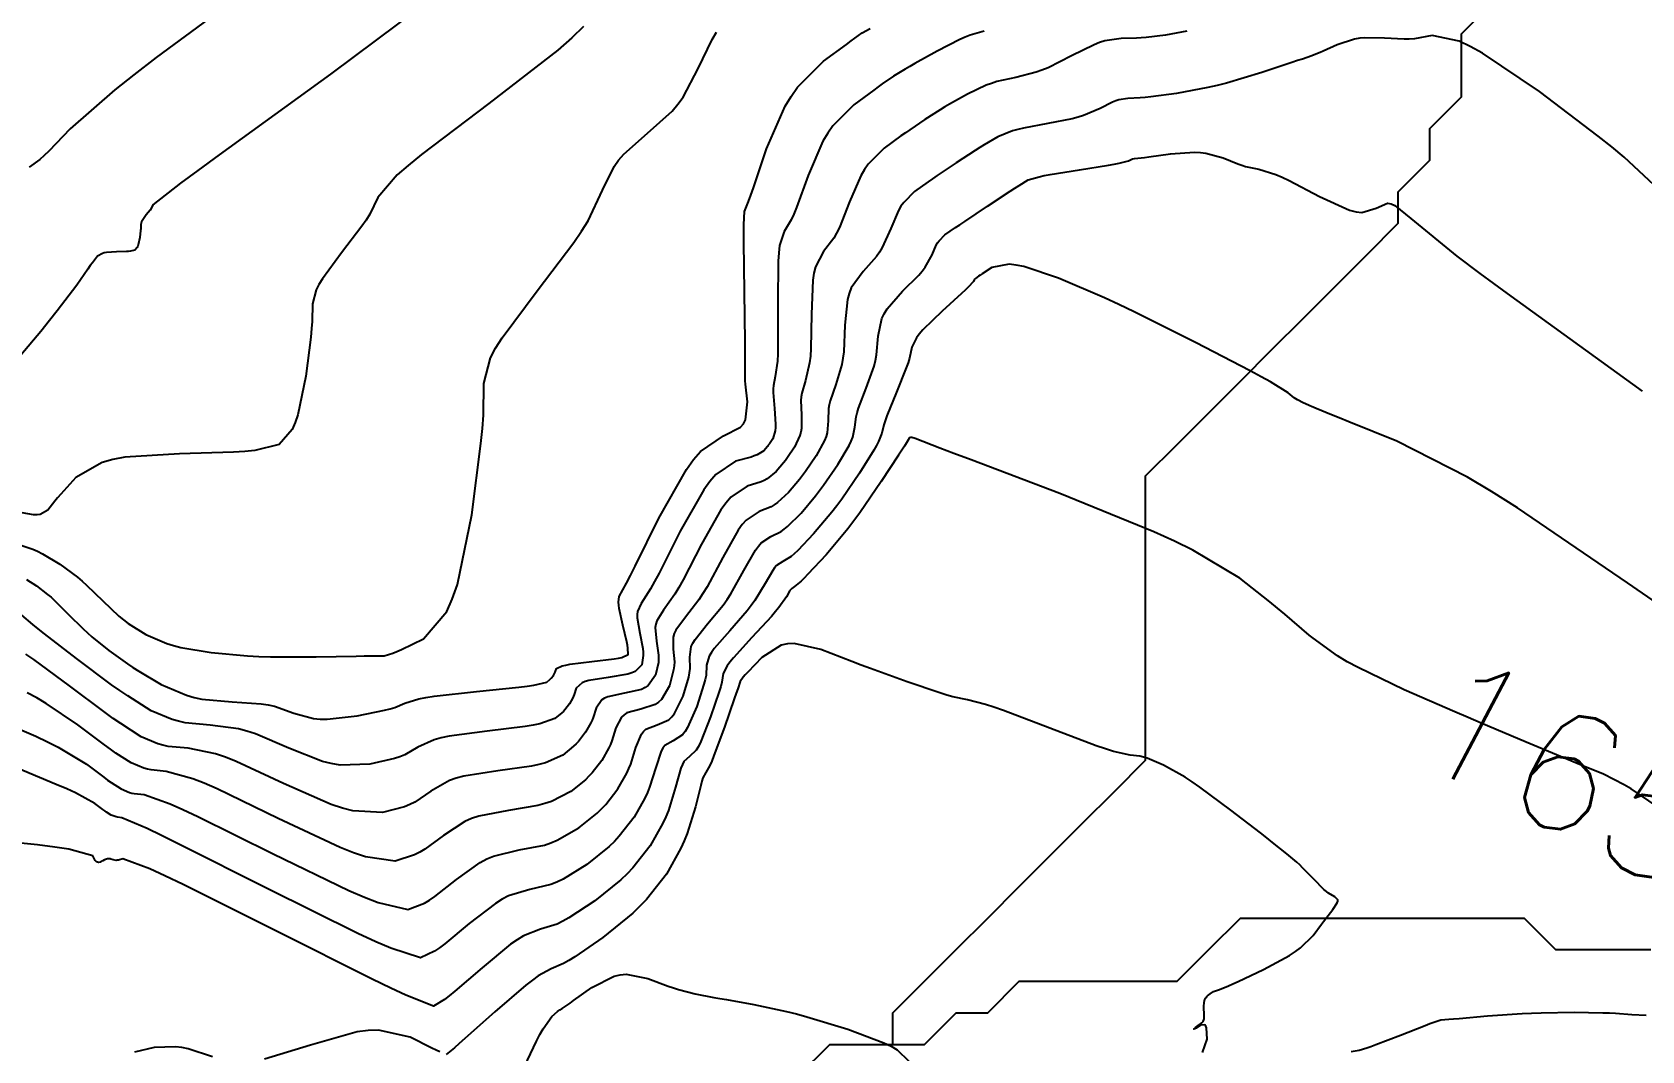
# Model space of a CAD drawing. Header units: metres. Extents: x 837117 to 838479, y 1189012 to 1191015.
# Drawn here: x 837777.8 to 837828.7, y 1189073.3 to 1189105.5 of the extents above; entities that cross this region are included whole.
import ezdxf

# ---------------------------------------------------------------- set-up
doc = ezdxf.new("R2010")
doc.units = ezdxf.units.M
doc.header["$LTSCALE"] = 0.3
for name, color, linetype in [('COTAS 10', 1, 'Continuous'), ('COTAS INT', 252, 'Continuous'), ('DRENAJE', 5, 'Continuous')]:
    doc.layers.add(name, color=color, linetype=linetype)
doc.styles.get("Standard").update_dxf_attribs({"font": 'simplex.shx'})

msp = doc.modelspace()

# ---------------------------------------------------------------- linework, layer by layer
at = {"layer": 'COTAS 10'}
for points in [[(837785.016, 1189107.16), (837781.702, 1189104.711), (837781.001, 1189104.17), (837780.394, 1189103.69), (837778.986, 1189102.452), (837778.304, 1189101.751), (837778.155, 1189101.609), (837778.022, 1189101.488), (837777.687, 1189101.241)], [(837807.905, 1189105.549), (837807.465, 1189105.42), (837807.311, 1189105.357), (837807.143, 1189105.282), (837806.419, 1189104.914), (837805.711, 1189104.522), (837805.554, 1189104.432), (837805.412, 1189104.35), (837805.04, 1189104.121), (837804.686, 1189103.877), (837804.557, 1189103.784), (837804.413, 1189103.682), (837803.782, 1189103.222), (837803.121, 1189102.557), (837802.959, 1189102.325), (837802.807, 1189102.071), (837802.334, 1189100.981), (837801.967, 1189099.962), (837801.881, 1189099.754), (837801.802, 1189099.577), (837801.576, 1189099.206), (837801.436, 1189098.759), (837801.411, 1189098.536), (837801.393, 1189098.269), (837801.38, 1189096.943), (837801.384, 1189095.608), (837801.377, 1189095.334), (837801.367, 1189095.103), (837801.299, 1189094.615), (837801.24, 1189094.33), (837801.235, 1189094.226), (837801.235, 1189094.111), (837801.275, 1189093.606), (837801.31, 1189093.109), (837801.307, 1189092.999), (837801.299, 1189092.901), (837801.223, 1189092.649), (837801.11, 1189092.485), (837801.078, 1189092.443), (837801.047, 1189092.402), (837800.932, 1189092.266), (837800.725, 1189092.137), (837800.635, 1189092.101), (837800.531, 1189092.065), (837800.038, 1189091.934), (837799.414, 1189091.515), (837799.227, 1189091.297), (837799.034, 1189091.035), (837798.287, 1189089.721), (837797.619, 1189088.396), (837797.477, 1189088.127), (837797.352, 1189087.9), (837797.055, 1189087.436), (837796.939, 1189087.178), (837796.929, 1189087.081), (837796.928, 1189086.974), (837797.006, 1189086.496), (837797.101, 1189086.007), (837797.112, 1189085.894), (837797.117, 1189085.789), (837797.076, 1189085.489), (837796.861, 1189085.282), (837796.755, 1189085.236), (837796.63, 1189085.195), (837796.011, 1189085.09), (837795.4, 1189084.994), (837795.28, 1189084.958), (837795.181, 1189084.919), (837794.998, 1189084.747), (837794.938, 1189084.551), (837794.916, 1189084.498), (837794.892, 1189084.445), (837794.785, 1189084.255), (837794.639, 1189084.069), (837794.59, 1189084.018), (837794.538, 1189083.968), (837794.319, 1189083.79), (837793.844, 1189083.622), (837793.63, 1189083.578), (837793.38, 1189083.536), (837792.182, 1189083.391), (837790.975, 1189083.23), (837790.719, 1189083.177), (837790.498, 1189083.12), (837789.985, 1189082.885), (837789.576, 1189082.643), (837789.42, 1189082.583), (837789.246, 1189082.526), (837788.464, 1189082.341), (837787.522, 1189082.318), (837787.247, 1189082.362), (837786.966, 1189082.429), (837785.898, 1189082.851), (837784.842, 1189083.307), (837784.569, 1189083.395), (837784.304, 1189083.466), (837783.413, 1189083.583), (837782.618, 1189083.658), (837782.413, 1189083.702), (837782.214, 1189083.757), (837781.548, 1189084.039), (837780.806, 1189084.505), (837780.558, 1189084.675), (837780.293, 1189084.862), (837779.183, 1189085.689), (837778.17, 1189086.473), (837777.966, 1189086.634), (837777.795, 1189086.771), (837777.453, 1189087.063)], [(837829.631, 1189080.721), (837828.621, 1189081.41), (837828.382, 1189081.56), (837828.16, 1189081.693), (837827.508, 1189082.025), (837826.806, 1189082.312), (837826.554, 1189082.416), (837826.277, 1189082.531), (837825.066, 1189083.038), (837823.638, 1189083.643), (837823.224, 1189083.82), (837822.801, 1189084.002), (837821.206, 1189084.696), (837819.742, 1189085.401), (837819.401, 1189085.59), (837819.089, 1189085.776), (837818.319, 1189086.338), (837818.197, 1189086.427), (837817.43, 1189087.09), (837817.197, 1189087.285), (837816.955, 1189087.483), (837816.005, 1189088.238), (837814.518, 1189089.125), (837813.936, 1189089.407), (837813.281, 1189089.704), (837810.303, 1189090.911), (837807.497, 1189091.975), (837806.95, 1189092.183), (837806.503, 1189092.353), (837805.722, 1189092.652), (837805.615, 1189092.687), (837805.593, 1189092.691), (837805.575, 1189092.691), (837805.537, 1189092.672), (837805.524, 1189092.642), (837805.522, 1189092.636), (837805.52, 1189092.632), (837805.517, 1189092.623), (837805.385, 1189092.417), (837805.301, 1189092.288), (837805.198, 1189092.128), (837804.653, 1189091.289), (837803.973, 1189090.3), (837803.784, 1189090.045), (837803.594, 1189089.798), (837802.904, 1189088.977), (837802.329, 1189088.355), (837802.212, 1189088.235), (837802.113, 1189088.137), (837801.908, 1189087.972), (837801.817, 1189087.91), (837801.789, 1189087.878), (837801.761, 1189087.84), (837801.651, 1189087.647), (837801.414, 1189087.306), (837801.305, 1189087.174), (837801.177, 1189087.025), (837800.56, 1189086.354), (837799.972, 1189085.708), (837799.862, 1189085.575), (837799.775, 1189085.462), (837799.653, 1189085.221), (837799.608, 1189084.943), (837799.57, 1189084.806), (837799.521, 1189084.644), (837799.251, 1189083.843), (837798.94, 1189083.061), (837798.865, 1189082.91), (837798.795, 1189082.788), (837798.585, 1189082.584), (837798.408, 1189082.425), (837798.36, 1189082.331), (837798.312, 1189082.216), (837798.141, 1189081.616), (837797.916, 1189080.882), (837797.833, 1189080.68), (837797.742, 1189080.48), (837797.34, 1189079.765), (837796.791, 1189079.065), (837796.608, 1189078.875), (837796.411, 1189078.686), (837795.588, 1189078.017), (837794.769, 1189077.478), (837794.576, 1189077.372), (837794.397, 1189077.284), (837793.872, 1189077.122), (837793.325, 1189076.91), (837793.133, 1189076.79), (837792.923, 1189076.645), (837792.018, 1189075.901), (837791.16, 1189075.159), (837790.981, 1189075.014), (837790.826, 1189074.896), (837790.477, 1189074.689), (837789.608, 1189075.029), (837789.126, 1189075.255), (837788.539, 1189075.538), (837785.549, 1189077.038), (837782.563, 1189078.533), (837781.98, 1189078.812), (837781.501, 1189079.034), (837780.653, 1189079.351), (837780.508, 1189079.307), (837780.474, 1189079.302), (837780.442, 1189079.299), (837780.346, 1189079.314), (837780.269, 1189079.34), (837780.249, 1189079.344), (837780.229, 1189079.346), (837780.163, 1189079.344), (837780.101, 1189079.329), (837780.069, 1189079.317), (837780.013, 1189079.289), (837779.959, 1189079.261), (837779.929, 1189079.247), (837779.874, 1189079.228), (837779.814, 1189079.252), (837779.795, 1189079.272), (837779.775, 1189079.299), (837779.695, 1189079.446), (837778.942, 1189079.656), (837778.498, 1189079.723), (837777.951, 1189079.793), (837775.124, 1189080.077)], [(837819.529, 1189073.246), (837819.78, 1189073.293), (837820.021, 1189073.364), (837820.149, 1189073.411), (837820.304, 1189073.468), (837821.087, 1189073.771), (837821.866, 1189074.075), (837822.018, 1189074.133), (837822.143, 1189074.18), (837822.366, 1189074.254), (837822.619, 1189074.272), (837822.763, 1189074.284), (837822.94, 1189074.299), (837823.843, 1189074.376), (837824.939, 1189074.452), (837825.237, 1189074.466), (837825.533, 1189074.477), (837826.581, 1189074.491), (837827.491, 1189074.477), (837827.699, 1189074.471), (837827.888, 1189074.463), (837828.413, 1189074.424), (837828.857, 1189074.403)]]:
    msp.add_lwpolyline(points, dxfattribs=at)
at = {"layer": 'COTAS INT'}
for points in [[(837790.795, 1189106.869), (837787.222, 1189104.192), (837783.696, 1189101.633), (837783.022, 1189101.137), (837782.477, 1189100.735), (837781.601, 1189100.052), (837781.555, 1189099.954), (837781.509, 1189099.885), (837781.391, 1189099.73), (837781.279, 1189099.58), (837781.259, 1189099.546), (837781.243, 1189099.515), (837781.221, 1189099.433), (837781.22, 1189099.332), (837781.216, 1189099.289), (837781.211, 1189099.241), (837781.183, 1189099.013), (837781.136, 1189098.789), (837781.12, 1189098.743), (837781.103, 1189098.703), (837781.028, 1189098.616), (837780.887, 1189098.582), (837780.829, 1189098.576), (837780.762, 1189098.57), (837780.448, 1189098.563), (837780.13, 1189098.542), (837780.061, 1189098.528), (837780, 1189098.512), (837779.846, 1189098.424), (837779.684, 1189098.217), (837779.617, 1189098.126), (837779.542, 1189098.02), (837779.192, 1189097.513), (837778.573, 1189096.691), (837778.328, 1189096.385), (837778.051, 1189096.046), (837776.782, 1189094.542)], [(837777.266, 1189089.335), (837777.8, 1189089.152), (837777.951, 1189089.084), (837778.102, 1189089.009), (837778.659, 1189088.675), (837779.209, 1189088.265), (837779.356, 1189088.142), (837779.502, 1189088.014), (837780.011, 1189087.518), (837780.522, 1189087.035), (837780.668, 1189086.916), (837780.817, 1189086.803), (837781.373, 1189086.447), (837782.038, 1189086.168), (837782.256, 1189086.103), (837782.488, 1189086.044), (837783.447, 1189085.877), (837784.597, 1189085.776), (837784.949, 1189085.759), (837785.317, 1189085.747), (837786.765, 1189085.744), (837788.036, 1189085.765), (837788.29, 1189085.77), (837788.503, 1189085.773), (837788.918, 1189085.778), (837789.195, 1189085.861), (837789.319, 1189085.913), (837789.464, 1189085.978), (837790.161, 1189086.317), (837790.903, 1189087.176), (837791.076, 1189087.569), (837791.236, 1189088.028), (837791.696, 1189090.243), (837791.979, 1189092.493), (837792.027, 1189092.974), (837792.061, 1189093.393), (837792.074, 1189094.392), (837792.287, 1189095.206), (837792.448, 1189095.509), (837792.652, 1189095.844), (837793.757, 1189097.333), (837794.922, 1189098.859), (837795.164, 1189099.217), (837795.372, 1189099.548), (837795.834, 1189100.511), (837796.195, 1189101.265), (837796.339, 1189101.463), (837796.502, 1189101.656), (837797.252, 1189102.318), (837798.032, 1189103.017), (837798.214, 1189103.234), (837798.381, 1189103.462), (837798.861, 1189104.366), (837799.298, 1189105.283), (837799.437, 1189105.517)], [(837795.231, 1189105.697), (837794.857, 1189105.336), (837794.413, 1189104.943), (837792.237, 1189103.255), (837790.099, 1189101.645), (837789.68, 1189101.3), (837789.336, 1189101), (837788.718, 1189100.281), (837788.463, 1189099.751), (837788.349, 1189099.569), (837788.215, 1189099.372), (837787.574, 1189098.532), (837786.966, 1189097.712), (837786.853, 1189097.527), (837786.765, 1189097.361), (837786.648, 1189096.913), (837786.641, 1189096.362), (837786.622, 1189096.132), (837786.595, 1189095.867), (837786.439, 1189094.628), (837786.186, 1189093.408), (837786.098, 1189093.156), (837786.003, 1189092.94), (837785.594, 1189092.467), (837784.831, 1189092.28), (837784.512, 1189092.245), (837784.147, 1189092.217), (837782.437, 1189092.174), (837780.709, 1189092.06), (837780.332, 1189091.987), (837779.998, 1189091.896), (837779.159, 1189091.418), (837778.687, 1189090.897), (837778.585, 1189090.78), (837778.495, 1189090.674), (837778.272, 1189090.39), (837778.034, 1189090.254), (837777.933, 1189090.242), (837777.818, 1189090.241), (837777.279, 1189090.33)], [(837814.328, 1189105.547), (837813.649, 1189105.421), (837813.037, 1189105.349), (837812.882, 1189105.336), (837812.732, 1189105.326), (837812.241, 1189105.317), (837811.727, 1189105.239), (837811.562, 1189105.186), (837811.387, 1189105.12), (837810.675, 1189104.767), (837809.933, 1189104.393), (837809.739, 1189104.314), (837809.551, 1189104.246), (837808.912, 1189104.087), (837808.309, 1189103.951), (837808.143, 1189103.897), (837807.977, 1189103.836), (837807.38, 1189103.557), (837806.812, 1189103.236), (837806.664, 1189103.149), (837806.519, 1189103.061), (837806.033, 1189102.752), (837805.555, 1189102.427), (837805.417, 1189102.331), (837805.276, 1189102.231), (837804.744, 1189101.848), (837804.241, 1189101.342), (837804.118, 1189101.165), (837804.002, 1189100.972), (837803.642, 1189100.142), (837803.326, 1189099.334), (837803.238, 1189099.154), (837803.15, 1189098.994), (837802.827, 1189098.575), (837802.57, 1189098.093), (837802.523, 1189097.892), (837802.486, 1189097.663), (837802.44, 1189096.593), (837802.425, 1189095.505), (837802.408, 1189095.264), (837802.386, 1189095.049), (837802.259, 1189094.492), (837802.139, 1189094.09), (837802.121, 1189093.974), (837802.109, 1189093.856), (837802.123, 1189093.409), (837802.125, 1189092.97), (837802.106, 1189092.857), (837802.079, 1189092.747), (837801.909, 1189092.377), (837801.682, 1189092.048), (837801.619, 1189091.963), (837801.556, 1189091.881), (837801.327, 1189091.608), (837801.046, 1189091.381), (837800.951, 1189091.328), (837800.848, 1189091.28), (837800.412, 1189091.142), (837799.894, 1189090.794), (837799.74, 1189090.613), (837799.58, 1189090.396), (837798.96, 1189089.306), (837798.378, 1189088.178), (837798.242, 1189087.936), (837798.117, 1189087.725), (837797.756, 1189087.22), (837797.545, 1189086.884), (837797.515, 1189086.78), (837797.497, 1189086.672), (837797.535, 1189086.241), (837797.603, 1189085.794), (837797.604, 1189085.676), (837797.597, 1189085.56), (837797.511, 1189085.16), (837797.276, 1189084.838), (837797.177, 1189084.771), (837797.063, 1189084.714), (837796.526, 1189084.589), (837796.002, 1189084.48), (837795.896, 1189084.433), (837795.807, 1189084.379), (837795.627, 1189084.121), (837795.534, 1189083.818), (837795.499, 1189083.734), (837795.462, 1189083.652), (837795.296, 1189083.357), (837795.07, 1189083.068), (837794.994, 1189082.989), (837794.913, 1189082.912), (837794.573, 1189082.635), (837794.029, 1189082.393), (837793.819, 1189082.337), (837793.584, 1189082.285), (837792.52, 1189082.137), (837791.445, 1189081.966), (837791.202, 1189081.9), (837790.983, 1189081.825), (837790.392, 1189081.488), (837789.893, 1189081.146), (837789.732, 1189081.069), (837789.562, 1189081), (837788.867, 1189080.811), (837787.925, 1189080.868), (837787.599, 1189080.953), (837787.245, 1189081.069), (837785.732, 1189081.737), (837784.237, 1189082.434), (837783.895, 1189082.568), (837783.583, 1189082.676), (837782.715, 1189082.85), (837782.083, 1189082.91), (837781.919, 1189082.945), (837781.761, 1189082.989), (837781.231, 1189083.213), (837780.58, 1189083.63), (837780.346, 1189083.794), (837780.087, 1189083.98), (837778.956, 1189084.828), (837777.832, 1189085.657), (837777.578, 1189085.831)], [(837777.594, 1189088.188), (837777.917, 1189087.994), (837778.269, 1189087.721), (837778.375, 1189087.628), (837778.486, 1189087.527), (837778.915, 1189087.097), (837779.389, 1189086.628), (837779.527, 1189086.502), (837779.668, 1189086.377), (837780.201, 1189085.943), (837780.791, 1189085.52), (837780.969, 1189085.403), (837781.152, 1189085.287), (837781.864, 1189084.865), (837782.666, 1189084.525), (837782.906, 1189084.46), (837783.153, 1189084.406), (837784.111, 1189084.316), (837785.024, 1189084.256), (837785.243, 1189084.222), (837785.447, 1189084.18), (837786.063, 1189083.964), (837786.686, 1189083.789), (837786.895, 1189083.772), (837787.12, 1189083.768), (837788.062, 1189083.871), (837788.93, 1189084.051), (837789.108, 1189084.097), (837789.259, 1189084.14), (837789.578, 1189084.281), (837790.013, 1189084.415), (837790.236, 1189084.454), (837790.504, 1189084.494), (837791.844, 1189084.645), (837793.177, 1189084.786), (837793.441, 1189084.82), (837793.659, 1189084.851), (837794.065, 1189084.945), (837794.163, 1189085.024), (837794.187, 1189085.047), (837794.209, 1189085.069), (837794.274, 1189085.153), (837794.322, 1189085.238), (837794.333, 1189085.262), (837794.342, 1189085.285), (837794.369, 1189085.373), (837794.554, 1189085.46), (837794.664, 1189085.484), (837794.799, 1189085.507), (837795.496, 1189085.592), (837796.197, 1189085.677), (837796.333, 1189085.701), (837796.445, 1189085.726), (837796.641, 1189085.818), (837796.636, 1189086.018), (837796.621, 1189086.111), (837796.6, 1189086.22), (837796.476, 1189086.751), (837796.359, 1189087.276), (837796.342, 1189087.383), (837796.332, 1189087.472), (837796.354, 1189087.652), (837796.587, 1189088.075), (837796.711, 1189088.318), (837796.86, 1189088.614), (837797.614, 1189090.136), (837798.488, 1189091.676), (837798.714, 1189091.985), (837798.932, 1189092.242), (837799.661, 1189092.743), (837800.193, 1189093.01), (837800.287, 1189093.119), (837800.358, 1189093.243), (837800.424, 1189093.82), (837800.36, 1189094.373), (837800.349, 1189094.482), (837800.342, 1189094.572), (837800.34, 1189094.739), (837800.348, 1189095.157), (837800.347, 1189095.405), (837800.344, 1189095.711), (837800.32, 1189097.293), (837800.301, 1189098.874), (837800.3, 1189099.179), (837800.302, 1189099.426), (837800.325, 1189099.836), (837800.455, 1189100.161), (837800.524, 1189100.354), (837800.607, 1189100.591), (837801.025, 1189101.82), (837801.611, 1189103.171), (837801.8, 1189103.485), (837802, 1189103.773), (837802.819, 1189104.597), (837803.551, 1189105.132), (837803.697, 1189105.238), (837803.817, 1189105.326), (837804.047, 1189105.491), (837804.305, 1189105.638)], [(837829.26, 1189100.535), (837828.165, 1189101.556), (837827.775, 1189101.883), (837827.346, 1189102.23), (837825.483, 1189103.642), (837823.678, 1189104.85), (837823.287, 1189105.068), (837822.943, 1189105.235), (837822.091, 1189105.416), (837821.527, 1189105.311), (837821.365, 1189105.298), (837821.199, 1189105.291), (837820.578, 1189105.325), (837819.959, 1189105.341), (837819.795, 1189105.323), (837819.634, 1189105.295), (837819.08, 1189105.115), (837818.634, 1189104.914), (837818.541, 1189104.873), (837818.461, 1189104.839), (837818.285, 1189104.767), (837817.987, 1189104.667), (837817.83, 1189104.616), (837817.642, 1189104.553), (837816.695, 1189104.241), (837815.578, 1189103.907), (837815.283, 1189103.832), (837814.993, 1189103.764), (837813.999, 1189103.58), (837813.181, 1189103.472), (837813.003, 1189103.452), (837812.846, 1189103.436), (837812.456, 1189103.415), (837812.167, 1189103.371), (837812.074, 1189103.342), (837811.976, 1189103.304), (837811.576, 1189103.106), (837811.058, 1189102.881), (837810.884, 1189102.827), (837810.698, 1189102.777), (837809.92, 1189102.625), (837809.153, 1189102.482), (837808.975, 1189102.437), (837808.811, 1189102.39), (837808.341, 1189102.2), (837807.912, 1189101.951), (837807.773, 1189101.865), (837807.626, 1189101.773), (837807.025, 1189101.382), (837806.424, 1189100.978), (837806.277, 1189100.877), (837806.138, 1189100.781), (837805.707, 1189100.473), (837805.362, 1189100.126), (837805.277, 1189100.005), (837805.198, 1189099.872), (837804.951, 1189099.303), (837804.686, 1189098.705), (837804.595, 1189098.555), (837804.497, 1189098.411), (837804.078, 1189097.945), (837803.704, 1189097.426), (837803.634, 1189097.249), (837803.579, 1189097.057), (837803.499, 1189096.243), (837803.466, 1189095.402), (837803.439, 1189095.193), (837803.405, 1189094.995), (837803.218, 1189094.368), (837803.037, 1189093.851), (837803.006, 1189093.722), (837802.983, 1189093.6), (837802.972, 1189093.213), (837802.94, 1189092.832), (837802.905, 1189092.715), (837802.858, 1189092.592), (837802.595, 1189092.105), (837802.255, 1189091.611), (837802.161, 1189091.484), (837802.066, 1189091.361), (837801.721, 1189090.95), (837801.367, 1189090.625), (837801.266, 1189090.555), (837801.164, 1189090.494), (837800.786, 1189090.349), (837800.375, 1189090.073), (837800.252, 1189089.929), (837800.125, 1189089.757), (837799.633, 1189088.891), (837799.137, 1189087.96), (837799.008, 1189087.746), (837798.882, 1189087.55), (837798.457, 1189087.003), (837798.152, 1189086.59), (837798.102, 1189086.479), (837798.067, 1189086.369), (837798.065, 1189085.986), (837798.104, 1189085.581), (837798.096, 1189085.459), (837798.078, 1189085.331), (837797.946, 1189084.83), (837797.692, 1189084.393), (837797.599, 1189084.306), (837797.496, 1189084.232), (837797.04, 1189084.088), (837796.603, 1189083.966), (837796.512, 1189083.908), (837796.433, 1189083.838), (837796.255, 1189083.495), (837796.129, 1189083.084), (837796.083, 1189082.971), (837796.032, 1189082.859), (837795.807, 1189082.459), (837795.5, 1189082.067), (837795.398, 1189081.961), (837795.287, 1189081.855), (837794.826, 1189081.481), (837794.214, 1189081.165), (837794.008, 1189081.096), (837793.787, 1189081.035), (837792.858, 1189080.883), (837791.915, 1189080.702), (837791.685, 1189080.622), (837791.468, 1189080.53), (837790.798, 1189080.091), (837790.21, 1189079.65), (837790.044, 1189079.556), (837789.878, 1189079.474), (837789.269, 1189079.28), (837788.327, 1189079.417), (837787.951, 1189079.544), (837787.524, 1189079.709), (837785.566, 1189080.624), (837783.632, 1189081.562), (837783.22, 1189081.741), (837782.862, 1189081.886), (837782.017, 1189082.118), (837781.547, 1189082.162), (837781.426, 1189082.188), (837781.308, 1189082.22), (837780.915, 1189082.387), (837780.431, 1189082.697), (837780.257, 1189082.819), (837780.065, 1189082.957), (837779.224, 1189083.587), (837778.219, 1189084.271), (837777.923, 1189084.443), (837777.619, 1189084.608)], [(837776.189, 1189083.957), (837777.89, 1189083.234), (837778.268, 1189083.055), (837778.606, 1189082.884), (837779.493, 1189082.346), (837780.042, 1189081.934), (837780.168, 1189081.843), (837780.282, 1189081.764), (837780.598, 1189081.561), (837780.856, 1189081.452), (837780.932, 1189081.431), (837781.012, 1189081.414), (837781.319, 1189081.385), (837782.142, 1189081.095), (837782.546, 1189080.914), (837783.027, 1189080.689), (837785.401, 1189079.51), (837787.803, 1189078.349), (837788.302, 1189078.134), (837788.73, 1189077.967), (837789.672, 1189077.75), (837790.194, 1189077.948), (837790.356, 1189078.042), (837790.526, 1189078.153), (837791.205, 1189078.695), (837791.953, 1189079.235), (837792.168, 1189079.345), (837792.385, 1189079.438), (837793.196, 1189079.63), (837793.99, 1189079.785), (837794.198, 1189079.855), (837794.399, 1189079.936), (837795.08, 1189080.326), (837795.662, 1189080.799), (837795.801, 1189080.932), (837795.93, 1189081.066), (837796.318, 1189081.561), (837796.602, 1189082.066), (837796.666, 1189082.207), (837796.725, 1189082.35), (837796.884, 1189082.869), (837797.059, 1189083.297), (837797.128, 1189083.382), (837797.205, 1189083.453), (837797.555, 1189083.587), (837797.929, 1189083.751), (837798.021, 1189083.84), (837798.108, 1189083.949), (837798.381, 1189084.501), (837798.559, 1189085.102), (837798.587, 1189085.241), (837798.606, 1189085.369), (837798.594, 1189085.731), (837798.636, 1189086.067), (837798.689, 1189086.178), (837798.759, 1189086.296), (837799.158, 1189086.787), (837799.647, 1189087.375), (837799.774, 1189087.555), (837799.896, 1189087.742), (837800.306, 1189088.476), (837800.67, 1189089.118), (837800.764, 1189089.246), (837800.856, 1189089.352), (837801.16, 1189089.557), (837801.48, 1189089.709), (837801.581, 1189089.782), (837801.687, 1189089.868), (837802.115, 1189090.292), (837802.575, 1189090.84), (837802.702, 1189091.004), (837802.828, 1189091.174), (837803.281, 1189091.833), (837803.638, 1189092.437), (837803.704, 1189092.573), (837803.755, 1189092.694), (837803.82, 1189093.016), (837803.858, 1189093.345), (837803.891, 1189093.471), (837803.935, 1189093.611), (837804.177, 1189094.244), (837804.424, 1189094.941), (837804.47, 1189095.122), (837804.506, 1189095.298), (837804.559, 1189095.892), (837804.671, 1189096.451), (837804.745, 1189096.606), (837804.838, 1189096.76), (837805.329, 1189097.314), (837805.844, 1189097.827), (837805.952, 1189097.955), (837806.046, 1189098.077), (837806.259, 1189098.464), (837806.393, 1189098.773), (837806.436, 1189098.845), (837806.482, 1189098.911), (837806.669, 1189099.099), (837807, 1189099.33), (837807.137, 1189099.423), (837807.293, 1189099.528), (837808.018, 1189100.013), (837808.733, 1189100.485), (837808.883, 1189100.582), (837809.012, 1189100.665), (837809.302, 1189100.843), (837809.645, 1189100.943), (837809.806, 1189100.977), (837809.997, 1189101.012), (837810.927, 1189101.163), (837811.846, 1189101.308), (837812.029, 1189101.34), (837812.182, 1189101.369), (837812.478, 1189101.445), (837812.565, 1189101.488), (837812.587, 1189101.497), (837812.607, 1189101.503), (837812.67, 1189101.513), (837812.878, 1189101.535), (837812.989, 1189101.549), (837813.124, 1189101.567), (837813.804, 1189101.662), (837814.567, 1189101.715), (837814.754, 1189101.706), (837814.93, 1189101.687), (837815.477, 1189101.535), (837815.94, 1189101.348), (837816.063, 1189101.307), (837816.184, 1189101.27), (837816.601, 1189101.178), (837817.141, 1189101.008), (837817.339, 1189100.923), (837817.558, 1189100.821), (837818.524, 1189100.314), (837819.471, 1189099.884), (837819.678, 1189099.831), (837819.86, 1189099.805), (837820.319, 1189099.95), (837820.671, 1189100.101), (837820.786, 1189100.079), (837820.908, 1189100.03), (837821.413, 1189099.623), (837822.873, 1189098.427), (837823.598, 1189097.88), (837824.461, 1189097.24), (837828.734, 1189094.148)], [(837831.899, 1189085.589), (837828.266, 1189088.09), (837824.792, 1189090.46), (837823.971, 1189090.976), (837823.209, 1189091.432), (837820.966, 1189092.572), (837819.451, 1189093.183), (837819.149, 1189093.305), (837818.898, 1189093.407), (837818.418, 1189093.602), (837818.265, 1189093.667), (837818.22, 1189093.686), (837818.175, 1189093.706), (837818.004, 1189093.78), (837817.825, 1189093.876), (837817.774, 1189093.909), (837817.723, 1189093.945), (837817.534, 1189094.098), (837816.967, 1189094.447), (837816.678, 1189094.607), (837816.331, 1189094.793), (837814.599, 1189095.694), (837812.653, 1189096.663), (837812.171, 1189096.892), (837811.714, 1189097.104), (837810.267, 1189097.729), (837809.16, 1189098.095), (837808.917, 1189098.144), (837808.701, 1189098.169), (837808.149, 1189098.071), (837807.843, 1189097.867), (837807.782, 1189097.826), (837807.731, 1189097.792), (837807.632, 1189097.724), (837807.603, 1189097.695), (837807.596, 1189097.685), (837807.589, 1189097.673), (837807.568, 1189097.625), (837807.405, 1189097.448), (837807.309, 1189097.355), (837807.191, 1189097.244), (837806.579, 1189096.684), (837805.972, 1189096.093), (837805.857, 1189095.962), (837805.764, 1189095.846), (837805.619, 1189095.542), (837805.547, 1189095.195), (837805.501, 1189095.052), (837805.443, 1189094.887), (837805.137, 1189094.12), (837804.833, 1189093.372), (837804.777, 1189093.219), (837804.732, 1189093.09), (837804.669, 1189092.819), (837804.57, 1189092.556), (837804.503, 1189092.43), (837804.418, 1189092.283), (837803.967, 1189091.561), (837803.401, 1189090.737), (837803.243, 1189090.525), (837803.084, 1189090.319), (837802.509, 1189089.634), (837802.008, 1189089.112), (837801.897, 1189089.008), (837801.797, 1189088.923), (837801.534, 1189088.764), (837801.336, 1189088.631), (837801.277, 1189088.562), (837801.216, 1189088.479), (837800.978, 1189088.062), (837800.655, 1189087.524), (837800.539, 1189087.364), (837800.412, 1189087.2), (837799.859, 1189086.571), (837799.365, 1189086.002), (837799.275, 1189085.876), (837799.206, 1189085.765), (837799.123, 1189085.476), (837799.107, 1189085.156), (837799.079, 1189085.024), (837799.04, 1189084.873), (837798.816, 1189084.172), (837798.524, 1189083.505), (837798.443, 1189083.375), (837798.362, 1189083.269), (837798.07, 1189083.086), (837797.806, 1189082.939), (837797.744, 1189082.857), (837797.686, 1189082.756), (837797.513, 1189082.242), (837797.32, 1189081.616), (837797.25, 1189081.444), (837797.172, 1189081.273), (837796.829, 1189080.663), (837796.361, 1189080.066), (837796.205, 1189079.903), (837796.037, 1189079.742), (837795.334, 1189079.171), (837794.584, 1189078.707), (837794.387, 1189078.613), (837794.194, 1189078.535), (837793.534, 1189078.376), (837792.855, 1189078.174), (837792.65, 1189078.068), (837792.438, 1189077.94), (837791.611, 1189077.298), (837790.843, 1189076.656), (837790.669, 1189076.528), (837790.51, 1189076.422), (837790.074, 1189076.22), (837789.132, 1189076.517), (837788.654, 1189076.725), (837788.083, 1189076.989), (837785.235, 1189078.396), (837782.422, 1189079.816), (837781.872, 1189080.087), (837781.421, 1189080.305), (837780.621, 1189080.652), (837780.476, 1189080.666), (837780.439, 1189080.674), (837780.403, 1189080.684), (837780.282, 1189080.735), (837780.133, 1189080.83), (837780.079, 1189080.868), (837780.02, 1189080.911), (837779.761, 1189081.105), (837779.152, 1189081.435), (837778.872, 1189081.563), (837778.543, 1189081.707), (837776.954, 1189082.362)], [(837814.817, 1189073.22), (837814.966, 1189073.645), (837814.941, 1189074), (837814.921, 1189074.057), (837814.896, 1189074.096), (837814.757, 1189074.089), (837814.618, 1189073.993), (837814.593, 1189073.977), (837814.573, 1189073.964), (837814.547, 1189073.953), (837814.574, 1189073.981), (837814.587, 1189073.993), (837814.602, 1189074.006), (837814.678, 1189074.069), (837814.794, 1189074.162), (837814.838, 1189074.198), (837814.863, 1189074.254), (837814.867, 1189074.279), (837814.869, 1189074.309), (837814.868, 1189074.453), (837814.862, 1189074.61), (837814.862, 1189074.647), (837814.863, 1189074.682), (837814.871, 1189074.787), (837814.885, 1189074.864), (837814.889, 1189074.881), (837814.894, 1189074.897), (837814.913, 1189074.939), (837814.949, 1189074.98), (837814.964, 1189074.994), (837814.982, 1189075.01), (837815.065, 1189075.078), (837815.169, 1189075.146), (837815.2, 1189075.162), (837815.232, 1189075.175), (837815.353, 1189075.212), (837815.644, 1189075.325), (837815.783, 1189075.387), (837815.947, 1189075.462), (837816.748, 1189075.843), (837817.577, 1189076.293), (837817.759, 1189076.412), (837817.92, 1189076.528), (837818.327, 1189076.924), (837818.586, 1189077.279), (837818.654, 1189077.369), (837818.721, 1189077.456), (837818.946, 1189077.74), (837819.085, 1189077.961), (837819.098, 1189078.007), (837819.099, 1189078.047), (837819.01, 1189078.141), (837818.808, 1189078.26), (837818.739, 1189078.316), (837818.663, 1189078.382), (837818.339, 1189078.706), (837817.989, 1189079.067), (837817.896, 1189079.157), (837817.805, 1189079.241), (837817.491, 1189079.511), (837817.035, 1189079.868), (837816.855, 1189080.009), (837816.651, 1189080.168), (837815.718, 1189080.891), (837814.73, 1189081.621), (837814.491, 1189081.785), (837814.268, 1189081.931), (837813.584, 1189082.317), (837813.067, 1189082.533), (837812.948, 1189082.572), (837812.84, 1189082.602), (837812.535, 1189082.632), (837812.001, 1189082.745), (837811.748, 1189082.826), (837811.449, 1189082.929), (837809.989, 1189083.482), (837808.52, 1189084.043), (837808.215, 1189084.152), (837807.955, 1189084.239), (837807.384, 1189084.386), (837806.92, 1189084.48), (837806.727, 1189084.535), (837806.506, 1189084.602), (837805.473, 1189084.95), (837804.315, 1189085.369), (837804.014, 1189085.481), (837803.722, 1189085.592), (837802.741, 1189085.976), (837801.892, 1189086.165), (837801.683, 1189086.152), (837801.486, 1189086.11), (837800.868, 1189085.724), (837800.433, 1189085.261), (837800.35, 1189085.17), (837800.284, 1189085.096), (837800.182, 1189084.966), (837800.11, 1189084.73), (837800.062, 1189084.589), (837800.002, 1189084.415), (837799.686, 1189083.514), (837799.355, 1189082.617), (837799.287, 1189082.445), (837799.228, 1189082.306), (837799.099, 1189082.083), (837799.01, 1189081.912), (837798.976, 1189081.806), (837798.938, 1189081.675), (837798.77, 1189080.99), (837798.511, 1189080.148), (837798.417, 1189079.917), (837798.312, 1189079.687), (837797.85, 1189078.867), (837797.222, 1189078.064), (837797.012, 1189077.846), (837796.786, 1189077.63), (837795.841, 1189076.862), (837794.954, 1189076.25), (837794.765, 1189076.131), (837794.6, 1189076.034), (837794.21, 1189075.868), (837793.795, 1189075.646), (837793.616, 1189075.513), (837793.408, 1189075.35), (837792.424, 1189074.505), (837791.477, 1189073.662), (837791.293, 1189073.501), (837791.142, 1189073.37), (837790.879, 1189073.159)], [(837793.271, 1189072.571), (837793.74, 1189073.578), (837793.848, 1189073.787), (837793.947, 1189073.965), (837794.228, 1189074.359), (837794.41, 1189074.518), (837794.448, 1189074.549), (837794.48, 1189074.573), (837794.548, 1189074.614), (837794.711, 1189074.717), (837794.804, 1189074.781), (837794.917, 1189074.86), (837795.493, 1189075.273), (837796.197, 1189075.63), (837796.389, 1189075.673), (837796.581, 1189075.693), (837797.266, 1189075.565), (837797.909, 1189075.317), (837798.074, 1189075.261), (837798.234, 1189075.211), (837798.766, 1189075.076), (837799.352, 1189074.964), (837799.545, 1189074.928), (837799.753, 1189074.891), (837800.617, 1189074.739), (837801.654, 1189074.519), (837801.971, 1189074.438), (837802.301, 1189074.349), (837803.599, 1189073.956), (837804.735, 1189073.528), (837804.963, 1189073.417), (837805.153, 1189073.308), (837805.524, 1189072.942)], [(837790.679, 1189073.237), (837790.568, 1189073.29), (837790.432, 1189073.355), (837789.742, 1189073.701), (837788.743, 1189073.925), (837788.413, 1189073.913), (837788.06, 1189073.87), (837786.591, 1189073.446), (837785.13, 1189073.006)], [(837783.49, 1189073.082), (837782.715, 1189073.339), (837782.512, 1189073.378), (837782.314, 1189073.403), (837781.642, 1189073.379), (837781.022, 1189073.224)]]:
    msp.add_lwpolyline(points, dxfattribs=at)
at = {"layer": 'DRENAJE'}
for points in [[(837824.006, 1189106.454, 0), (837823.006, 1189105.454, 0), (837823.006, 1189104.454, 0), (837823.006, 1189103.455, 0), (837822.007, 1189102.455, 0), (837822.007, 1189101.455, 0), (837821.007, 1189100.456, 0), (837821.007, 1189099.456, 0), (837820.007, 1189098.456, 0), (837819.008, 1189097.457, 0), (837818.008, 1189096.457, 0), (837817.008, 1189095.457, 0), (837816.009, 1189094.458, 0), (837815.009, 1189093.458, 0), (837814.009, 1189092.459, 0), (837813.01, 1189091.459, 0), (837813.01, 1189090.459, 0), (837813.01, 1189089.46, 0), (837813.01, 1189088.46, 0), (837813.01, 1189087.46, 0), (837813.01, 1189086.461, 0), (837813.01, 1189085.461, 0), (837813.01, 1189084.461, 0), (837813.01, 1189083.462, 0), (837813.01, 1189082.462, 0), (837812.01, 1189081.462, 0), (837811.01, 1189080.463, 0), (837810.011, 1189079.463, 0), (837809.011, 1189078.463, 0), (837808.011, 1189077.464, 0), (837807.012, 1189076.464, 0), (837806.012, 1189075.464, 0), (837805.012, 1189074.465, 0), (837805.012, 1189073.465, 0)], [(837816.009, 1189077.464, 0), (837815.009, 1189076.464, 0), (837814.009, 1189075.464, 0), (837813.01, 1189075.464, 0), (837812.01, 1189075.464, 0), (837811.01, 1189075.464, 0), (837810.011, 1189075.464, 0), (837809.011, 1189075.464, 0), (837808.011, 1189074.465, 0), (837807.012, 1189074.465, 0), (837806.012, 1189073.465, 0), (837805.012, 1189073.465, 0)], [(837829.004, 1189076.464, 0), (837828.005, 1189076.464, 0), (837827.005, 1189076.464, 0), (837826.005, 1189076.464, 0), (837825.006, 1189077.464, 0), (837824.006, 1189077.464, 0), (837823.006, 1189077.464, 0), (837822.007, 1189077.464, 0), (837821.007, 1189077.464, 0), (837820.007, 1189077.464, 0), (837819.008, 1189077.464, 0), (837818.008, 1189077.464, 0), (837817.008, 1189077.464, 0), (837816.009, 1189077.464, 0)], [(837805.012, 1189073.465, 0), (837804.013, 1189073.465, 0), (837803.013, 1189073.465, 0), (837802.013, 1189072.465, 0)]]:
    msp.add_polyline3d(points, dxfattribs=at)

# ---------------------------------------------------------------- texts
at = {"layer": 'COTAS 10', "insert": (837821.159, 1189082.701), "char_height": 3.8, "attachment_point": 7, "rotation": 332.2932}
msp.add_mtext('1650', dxfattribs=at)

doc.saveas('drawing.dxf')
